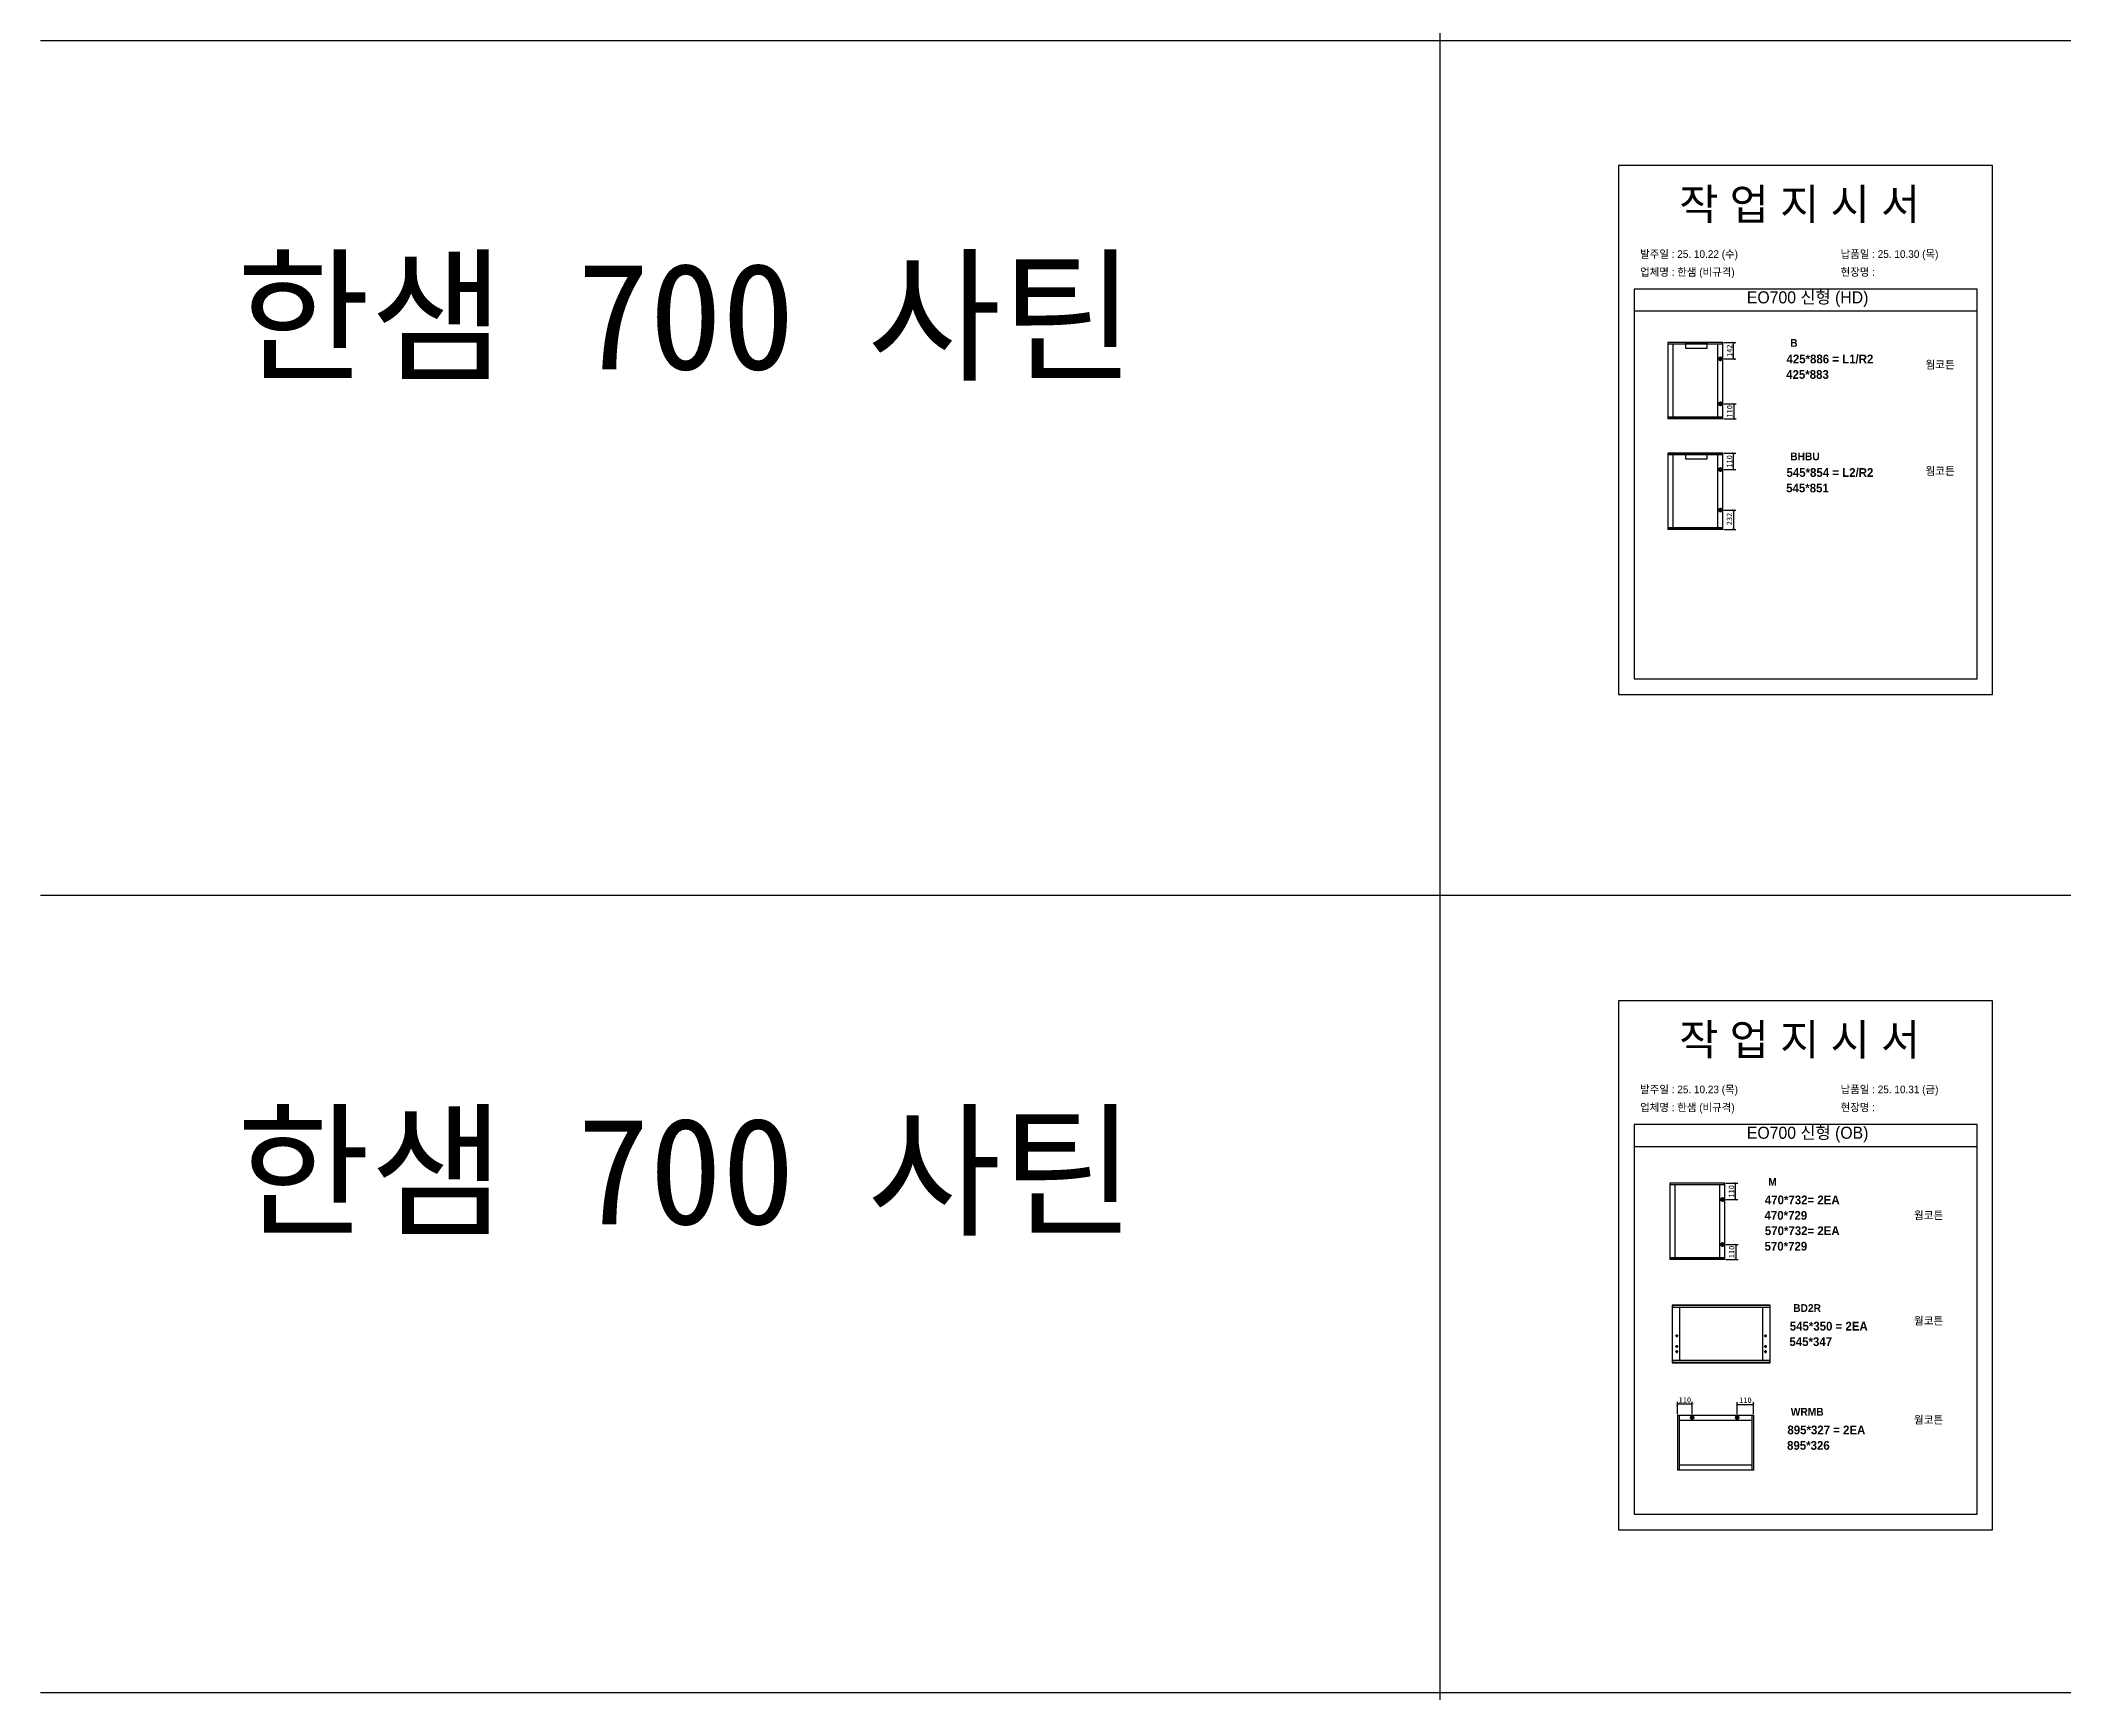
# Model space of a CAD drawing. Header units: millimetres. Extents: x -44117 to 256353, y -2095463 to 65325.
# Drawn here: x 104016 to 113099, y -408494 to -401075 of the extents above; entities that cross this region are included whole.
import ezdxf

# ---------------------------------------------------------------- set-up
doc = ezdxf.new("R2010")
doc.units = ezdxf.units.MM
doc.header["$LTSCALE"] = 10
doc.layers.add('Layer1', color=7, linetype='Continuous', lineweight=70)
doc.styles.add('MtX_Gulim', font='')
doc.styles.get('MtX_Gulim').set_extended_font_data('Gulim', bold=True)
doc.dimstyles.new('ISO-25', dxfattribs={"dimtxt": 2.5, "dimasz": 2.5, "dimexe": 1, "dimexo": 1, "dimtad": 1, "dimtxsty": 'Standard', "dimblk": 'ARCHTICK', "dimcen": 2.5, "dimadec": 0, "dimazin": 0, "dimtfac": 1, "dimtmove": 0, "dimatfit": 3, "dimfxl": 0, "dimarcsym": 0})

# ---------------------------------------------------------------- blocks, each defined once
blk = doc.blocks.new('_ArchTick')
at = {"color": 0, "linetype": 'ByBlock', "const_width": 0.15}
blk.add_lwpolyline([(-0.5, -0.5), (0.5, 0.5)], dxfattribs=at)
blk = doc.blocks.new('*D3634')
at = {"color": 0, "lineweight": -2}
for p, q in [((111573.3, -402431.3), (111627.9, -402431.3)), ((111617.9, -402504.9), (111617.9, -402431.3)), ((111573.3, -402504.9), (111627.9, -402504.9))]:
    blk.add_line(p, q, dxfattribs=at)
at = {"layer": 'Defpoints', "color": 0}
for p in [(111558.3, -402431.3), (111617.9, -402431.3), (111558.3, -402504.9)]:
    blk.add_point(p, dxfattribs=at)
at = {"color": 0, "lineweight": -2, "xscale": 10, "yscale": 10, "zscale": 10}
for p, rotation in [((111617.9, -402431.3), 90), ((111617.9, -402504.9), 270)]:
    blk.add_blockref('_ArchTick', p, dxfattribs=dict(at, rotation=rotation))
at = {"color": 0, "insert": (111599.2, -402468.1), "char_height": 25, "attachment_point": 5, "rotation": 90}
blk.add_mtext('142', dxfattribs=at)
blk = doc.blocks.new('*D3635')
at = {"color": 0, "lineweight": -2}
for p, q in [((111573.3, -402706.8), (111628.9, -402706.8)), ((111618.9, -402706.8), (111618.9, -402773.6)), ((111573.3, -402773.6), (111628.9, -402773.6))]:
    blk.add_line(p, q, dxfattribs=at)
at = {"layer": 'Defpoints', "color": 0}
for p in [(111558.3, -402706.8), (111558.3, -402773.6), (111618.9, -402773.6)]:
    blk.add_point(p, dxfattribs=at)
at = {"color": 0, "lineweight": -2, "xscale": 10, "yscale": 10, "zscale": 10}
for p, rotation in [((111618.9, -402706.8), 90), ((111618.9, -402773.6), 270)]:
    blk.add_blockref('_ArchTick', p, dxfattribs=dict(at, rotation=rotation))
at = {"color": 0, "insert": (111600.1, -402740.2), "char_height": 25, "attachment_point": 5, "rotation": 90}
blk.add_mtext('110', dxfattribs=at)
blk = doc.blocks.new('*D3636')
at = {"color": 0, "lineweight": -2}
for p, q in [((111573.3, -402928.5), (111627.9, -402928.5)), ((111617.9, -403002.1), (111617.9, -402928.5)), ((111573.3, -403002.1), (111627.9, -403002.1))]:
    blk.add_line(p, q, dxfattribs=at)
at = {"layer": 'Defpoints', "color": 0}
for p in [(111558.3, -402928.5), (111617.9, -402928.5), (111558.3, -403002.1)]:
    blk.add_point(p, dxfattribs=at)
at = {"color": 0, "lineweight": -2, "xscale": 10, "yscale": 10, "zscale": 10}
for p, rotation in [((111617.9, -402928.5), 90), ((111617.9, -403002.1), 270)]:
    blk.add_blockref('_ArchTick', p, dxfattribs=dict(at, rotation=rotation))
at = {"color": 0, "insert": (111599.2, -402965.3), "char_height": 25, "attachment_point": 5, "rotation": 90}
blk.add_mtext('110', dxfattribs=at)
blk = doc.blocks.new('*D3637')
at = {"color": 0, "lineweight": -2}
for p, q in [((111573.3, -403183.7), (111627.6, -403183.7)), ((111617.6, -403183.7), (111617.6, -403270.8)), ((111573.3, -403270.8), (111627.6, -403270.8))]:
    blk.add_line(p, q, dxfattribs=at)
at = {"layer": 'Defpoints', "color": 0}
for p in [(111558.3, -403183.7), (111558.3, -403270.8), (111617.6, -403270.8)]:
    blk.add_point(p, dxfattribs=at)
at = {"color": 0, "lineweight": -2, "xscale": 10, "yscale": 10, "zscale": 10}
for p, rotation in [((111617.6, -403183.7), 90), ((111617.6, -403270.8), 270)]:
    blk.add_blockref('_ArchTick', p, dxfattribs=dict(at, rotation=rotation))
at = {"color": 0, "insert": (111598.9, -403224), "char_height": 25, "attachment_point": 5, "rotation": 90}
blk.add_mtext('232', dxfattribs=at)
blk = doc.blocks.new('*D3654')
at = {"color": 0, "lineweight": -2}
for p, q in [((111582.2, -406206.2), (111636.8, -406206.2)), ((111626.8, -406279.8), (111626.8, -406206.2)), ((111582.2, -406279.8), (111636.8, -406279.8))]:
    blk.add_line(p, q, dxfattribs=at)
at = {"layer": 'Defpoints', "color": 0}
for p in [(111567.2, -406206.2), (111626.8, -406206.2), (111567.2, -406279.8)]:
    blk.add_point(p, dxfattribs=at)
at = {"color": 0, "lineweight": -2, "xscale": 10, "yscale": 10, "zscale": 10}
for p, rotation in [((111626.8, -406206.2), 90), ((111626.8, -406279.8), 270)]:
    blk.add_blockref('_ArchTick', p, dxfattribs=dict(at, rotation=rotation))
at = {"color": 0, "insert": (111608.1, -406243), "char_height": 25, "attachment_point": 5, "rotation": 90}
blk.add_mtext('110', dxfattribs=at)
blk = doc.blocks.new('*D3655')
at = {"color": 0, "lineweight": -2}
for p, q in [((111582.2, -406481.7), (111637.8, -406481.7)), ((111627.8, -406481.7), (111627.8, -406548.6)), ((111582.2, -406548.6), (111637.8, -406548.6))]:
    blk.add_line(p, q, dxfattribs=at)
at = {"layer": 'Defpoints', "color": 0}
for p in [(111567.2, -406481.7), (111567.2, -406548.6), (111627.8, -406548.6)]:
    blk.add_point(p, dxfattribs=at)
at = {"color": 0, "lineweight": -2, "xscale": 10, "yscale": 10, "zscale": 10}
for p, rotation in [((111627.8, -406481.7), 90), ((111627.8, -406548.6), 270)]:
    blk.add_blockref('_ArchTick', p, dxfattribs=dict(at, rotation=rotation))
at = {"color": 0, "insert": (111609, -406515.1), "char_height": 25, "attachment_point": 5, "rotation": 90}
blk.add_mtext('110', dxfattribs=at)
blk = doc.blocks.new('*D3656')
at = {"color": 0, "lineweight": -2}
for p, q in [((111634.1, -407244.2), (111634.1, -407189.6)), ((111634.1, -407199.6), (111707.7, -407199.6)), ((111707.7, -407244.2), (111707.7, -407189.6))]:
    blk.add_line(p, q, dxfattribs=at)
at = {"layer": 'Defpoints', "color": 0}
for p in [(111707.7, -407199.6), (111634.1, -407259.2), (111707.7, -407259.2)]:
    blk.add_point(p, dxfattribs=at)
at = {"color": 0, "lineweight": -2, "xscale": 10, "yscale": 10, "zscale": 10, "rotation": 180}
blk.add_blockref('_ArchTick', (111634.1, -407199.6), dxfattribs=at)
at = {"color": 0, "lineweight": -2, "xscale": 10, "yscale": 10, "zscale": 10}
blk.add_blockref('_ArchTick', (111707.7, -407199.6), dxfattribs=at)
at = {"color": 0, "insert": (111670.9, -407180.9), "char_height": 25, "attachment_point": 5}
blk.add_mtext('110', dxfattribs=at)
blk = doc.blocks.new('*D3657')
at = {"color": 0, "lineweight": -2}
for p, q in [((111365.3, -407244.2), (111365.3, -407188.7)), ((111432.2, -407198.7), (111365.3, -407198.7)), ((111432.2, -407244.2), (111432.2, -407188.7))]:
    blk.add_line(p, q, dxfattribs=at)
at = {"layer": 'Defpoints', "color": 0}
for p in [(111365.3, -407198.7), (111365.3, -407259.2), (111432.2, -407259.2)]:
    blk.add_point(p, dxfattribs=at)
at = {"color": 0, "lineweight": -2, "xscale": 10, "yscale": 10, "zscale": 10, "rotation": 180}
blk.add_blockref('_ArchTick', (111365.3, -407198.7), dxfattribs=at)
at = {"color": 0, "lineweight": -2, "xscale": 10, "yscale": 10, "zscale": 10}
blk.add_blockref('_ArchTick', (111432.2, -407198.7), dxfattribs=at)
at = {"color": 0, "insert": (111398.8, -407179.9), "char_height": 25, "attachment_point": 5}
blk.add_mtext('110', dxfattribs=at)

msp = doc.modelspace()

# ---------------------------------------------------------------- linework, layer by layer
at = {"color": 1}
for p, q in [((104015.69829, -401075.14678), (196284.84516, -401075.14678)), ((104015.69829, -401075.14678), (196284.84516, -401075.14678)), ((104015.69829, -404913.47797), (196284.84516, -404913.47797)), ((104015.69829, -404913.47797), (196284.84516, -404913.47797)), ((104015.69829, -408493.58289), (196284.84516, -408493.58289)), ((104015.69829, -408493.58289), (196284.84516, -408493.58289))]:
    msp.add_line(p, q, dxfattribs=at)
for p, q in [((112710.71471, -402191.40945), (111170.71471, -402191.40945)), ((112710.71471, -402291.40945), (111170.71471, -402291.40945)), ((111322.44647, -402431.51404), (111322.44647, -402773.40093)), ((111568.94711, -402431.95677), (111322.44647, -402431.95677)), ((111568.94711, -402438.64694), (111322.44647, -402438.64694)), ((111568.70115, -402431.26808), (111322.69243, -402431.26808)), ((111344.33707, -402438.15501), (111344.33707, -402766.26805)), ((111546.81055, -402766.26805), (111546.81055, -402438.64694)), ((111567.7173, -402438.64694), (111567.7173, -402431.26808)), ((111568.94711, -402773.40093), (111568.94711, -402431.51404)), ((111568.94711, -402766.26805), (111322.44647, -402766.26805)), ((111568.94711, -402772.95821), (111322.44647, -402772.95821)), ((111568.70115, -402773.6469), (111322.69243, -402773.6469)), ((111323.67628, -402773.6469), (111323.67628, -402766.26805)), ((111567.7173, -402766.26805), (111567.7173, -402773.6469)), ((111322.44647, -402928.70385), (111322.44647, -403270.59073)), ((111568.94711, -402929.14658), (111322.44647, -402929.14658)), ((111568.94711, -402935.83674), (111322.44647, -402935.83674)), ((111568.70115, -402928.45789), (111322.69243, -402928.45789)), ((111344.33707, -402935.34482), (111344.33707, -403263.45785)), ((111546.81055, -403263.45785), (111546.81055, -402935.83674)), ((111567.7173, -402935.83674), (111567.7173, -402928.45789)), ((111568.94711, -403270.59073), (111568.94711, -402928.70385)), ((111568.94711, -403263.45785), (111322.44647, -403263.45785)), ((111568.94711, -403270.14801), (111322.44647, -403270.14801)), ((111568.70115, -403270.8367), (111322.69243, -403270.8367)), ((111323.67628, -403270.8367), (111323.67628, -403263.45785)), ((111567.7173, -403263.45785), (111567.7173, -403270.8367)), ((112710.71471, -405942.50584), (111170.71471, -405942.50584)), ((112710.71471, -406042.50584), (111170.71471, -406042.50584)), ((111331.36505, -406206.42175), (111331.36505, -406548.30864)), ((111577.86569, -406206.86448), (111331.36505, -406206.86448)), ((111577.61973, -406206.17579), (111331.61101, -406206.17579)), ((111576.63588, -406213.55464), (111576.63588, -406206.17579)), ((111577.86569, -406548.30864), (111577.86569, -406206.42175)), ((111577.86569, -406213.55464), (111331.36505, -406213.55464)), ((111353.25565, -406213.06272), (111353.25565, -406541.17575)), ((111555.72913, -406541.17575), (111555.72913, -406213.55464)), ((111577.86569, -406541.17575), (111331.36505, -406541.17575)), ((111577.86569, -406547.86591), (111331.36505, -406547.86591)), ((111577.61973, -406548.55461), (111331.61101, -406548.55461)), ((111332.59486, -406548.55461), (111332.59486, -406541.17575)), ((111576.63588, -406541.17575), (111576.63588, -406548.55461)), ((111341.35361, -406754.43371), (111341.35361, -407012.87578)), ((111781.96401, -406755.10018), (111341.35361, -406755.10018)), ((111781.59375, -406754.06345), (111341.72387, -406754.06345)), ((111343.20491, -406754.06345), (111343.20491, -406765.17127)), ((111780.1127, -406754.06345), (111780.1127, -406765.17127)), ((111781.96401, -407012.87578), (111781.96401, -406754.43371)), ((111781.96401, -406765.17127), (111341.35361, -406765.17127)), ((111374.67708, -406765.17127), (111374.67708, -407002.13821)), ((111748.64053, -407002.13821), (111748.64053, -406765.17127)), ((111368.56778, -406891.80048), (111356.34917, -406891.80048)), ((111362.45848, -406885.69117), (111362.45848, -406897.90978)), ((111362.45848, -406933.08456), (111362.45848, -406945.30317)), ((111754.74984, -406891.80048), (111766.96844, -406891.80048)), ((111760.85914, -406885.69117), (111760.85914, -406897.90978)), ((111760.85914, -406933.08456), (111760.85914, -406945.30317)), ((111781.96401, -407002.13821), (111341.35361, -407002.13821)), ((111781.96401, -407012.20931), (111341.35361, -407012.20931)), ((111341.72387, -407013.24604), (111781.59375, -407013.24604)), ((111343.20491, -407002.13821), (111343.20491, -407013.24604)), ((111368.56778, -406939.19387), (111356.34917, -406939.19387)), ((111368.56778, -406962.89056), (111356.34917, -406962.89056)), ((111362.45848, -406956.78126), (111362.45848, -406968.99986)), ((111754.74984, -406939.19387), (111766.96844, -406939.19387)), ((111754.74984, -406962.89056), (111766.96844, -406962.89056)), ((111760.85914, -406956.78126), (111760.85914, -406968.99986)), ((111780.1127, -407013.24604), (111780.1127, -407002.13821)), ((111365.31336, -407248.84862), (111365.31336, -407494.85734)), ((111372.69221, -407249.83247), (111365.31336, -407249.83247)), ((111365.55933, -407248.60266), (111707.44622, -407248.60266)), ((111366.00205, -407248.60266), (111366.00205, -407495.1033)), ((111372.69221, -407248.60266), (111372.69221, -407495.1033)), ((111372.69221, -407270.73922), (111700.31332, -407270.73922)), ((111700.31332, -407248.60266), (111700.31332, -407495.1033)), ((111700.31332, -407249.83247), (111707.69218, -407249.83247)), ((111707.00348, -407248.60266), (111707.00348, -407495.1033)), ((111707.69218, -407248.84862), (111707.69218, -407494.85734)), ((111700.80525, -407473.2127), (111372.69221, -407473.2127)), ((111365.31336, -407493.87349), (111372.69221, -407493.87349)), ((111707.44622, -407495.1033), (111365.55933, -407495.1033))]:
    msp.add_line(p, q)
for p in [(110300.49669, 21924.9366), (110300.49669, 14161.07811), (110300.49669, 18584.38997), (110300.49669, 10820.53148), (110300.49669, 18627.87121), (110300.49669, 10864.01272), (110300.49669, 15287.32457), (110300.49669, 7523.46608), (110300.49669, 3746.75115), (110300.49669, 21924.9366), (110300.49669, 14161.07811), (110300.49669, 18584.38997), (110300.49669, 10820.53148), (110300.49669, 18627.87121), (110300.49669, 10864.01272), (110300.49669, 15287.32457), (110300.49669, 7523.46608), (110300.49669, 3746.75115), (110300.49669, 21924.9366), (110300.49669, 14161.07811), (110300.49669, 18584.38997), (110300.49669, 10820.53148), (110300.49669, 18627.87121), (110300.49669, 10864.01272), (110300.49669, 15287.32457), (110300.49669, 7523.46608), (110300.49669, 3746.75115), (110300.49669, 21924.9366), (110300.49669, 14161.07811), (110300.49669, 18584.38997), (110300.49669, 10820.53148), (110300.49669, 18627.87121), (110300.49669, 10864.01272), (110300.49669, 15287.32457), (110300.49669, 7523.46608), (110300.49669, 3746.75115), (110300.49669, 21924.9366), (110300.49669, 14161.07811), (110300.49669, 18584.38997), (110300.49669, 10820.53148), (110300.49669, 18627.87121), (110300.49669, 10864.01272), (110300.49669, 15287.32457), (110300.49669, 7523.46608), (110300.49669, 3746.75115), (110300.49669, 21924.9366), (110300.49669, 14161.07811), (110300.49669, 18584.38997), (110300.49669, 10820.53148), (110300.49669, 18627.87121), (110300.49669, 10864.01272), (110300.49669, 15287.32457), (110300.49669, 7523.46608), (110300.49669, 3746.75115), (110300.49669, 21924.9366), (110300.49669, 14161.07811), (110300.49669, 18584.38997), (110300.49669, 10820.53148), (110300.49669, 18627.87121), (110300.49669, 10864.01272), (110300.49669, 15287.32457), (110300.49669, 7523.46608), (110300.49669, 3746.75115), (110300.49669, 21924.9366), (110300.49669, 14161.07811), (110300.49669, 18584.38997), (110300.49669, 10820.53148), (110300.49669, 18627.87121), (110300.49669, 10864.01272), (110300.49669, 15287.32457), (110300.49669, 7523.46608), (110300.49669, 3746.75115), (110300.49669, 21924.9366), (110300.49669, 14161.07811), (110300.49669, 18584.38997), (110300.49669, 10820.53148), (110300.49669, 18627.87121), (110300.49669, 10864.01272), (110300.49669, 15287.32457), (110300.49669, 7523.46608), (110300.49669, 3746.75115), (110300.49669, 21924.9366), (110300.49669, 14161.07811), (110300.49669, 18584.38997), (110300.49669, 10820.53148), (110300.49669, 18627.87121), (110300.49669, 10864.01272), (110300.49669, 15287.32457), (110300.49669, 7523.46608), (110300.49669, 3746.75115), (110300.49669, 12702.87182), (110300.49669, 4939.01333), (110300.49669, 9362.32519), (110300.49669, 1598.4667), (110300.49669, 9405.80642), (110300.49669, 1641.94794), (110300.49669, 6065.25979), (110300.49669, -1698.5987), (110300.49669, -5475.31363), (110300.49669, 12702.87182), (110300.49669, 4939.01333), (110300.49669, 9362.32519), (110300.49669, 1598.4667), (110300.49669, 9405.80642), (110300.49669, 1641.94794), (110300.49669, 6065.25979), (110300.49669, -1698.5987), (110300.49669, -5475.31363), (110300.49669, 12702.87182), (110300.49669, 4939.01333), (110300.49669, 9362.32519), (110300.49669, 1598.4667), (110300.49669, 9405.80642), (110300.49669, 1641.94794), (110300.49669, 6065.25979), (110300.49669, -1698.5987), (110300.49669, -5475.31363), (110300.49669, 12702.87182), (110300.49669, 4939.01333), (110300.49669, 9362.32519), (110300.49669, 1598.4667), (110300.49669, 9405.80642), (110300.49669, 1641.94794), (110300.49669, 6065.25979), (110300.49669, -1698.5987), (110300.49669, -5475.31363), (110300.49669, 12702.87182), (110300.49669, 4939.01333), (110300.49669, 9362.32519), (110300.49669, 1598.4667), (110300.49669, 9405.80642), (110300.49669, 1641.94794), (110300.49669, 6065.25979), (110300.49669, -1698.5987), (110300.49669, -5475.31363)]:
    msp.add_xline(p, (0, 1), dxfattribs=at)
for points in [[(111100.71471, -404012.23972), (112780.71471, -404012.23972), (112780.71471, -401636.23972), (111100.71471, -401636.23972)], [(111403.24707, -402432.15059), (111498.06445, -402432.15059), (111498.06445, -402458.76207), (111403.24707, -402458.76207)], [(111403.24707, -402929.34039), (111498.06445, -402929.34039), (111498.06445, -402955.95187), (111403.24707, -402955.95187)], [(111100.71471, -407763.33611), (112780.71471, -407763.33611), (112780.71471, -405387.33611), (111100.71471, -405387.33611)]]:
    msp.add_lwpolyline(points, close=True)
for points in [[(111170.71471, -402191.40945), (111170.71471, -403942.23972), (112710.71471, -403942.23972), (112710.71471, -402191.40945)], [(111170.71471, -405942.50584), (111170.71471, -407693.33611), (112710.71471, -407693.33611), (112710.71471, -405942.50584)]]:
    msp.add_lwpolyline(points)
for centre in [(111362.45848, -406891.80048), (111362.45848, -406939.19387), (111760.85914, -406891.80048), (111760.85914, -406939.19387), (111362.45848, -406962.89056), (111760.85914, -406962.89056)]:
    msp.add_circle(centre, 3.70261)
for centre, radius, start, end in [((111568.70115, -402431.51404), 0.24596, 0, 90), ((111322.69243, -402773.40094), 0.24596, 180, 270), ((111568.70115, -402773.40094), 0.24596, 270, 0), ((111568.70115, -402928.70385), 0.24596, 0, 90), ((111322.69243, -403270.59074), 0.24596, 180, 270), ((111568.70115, -403270.59074), 0.24596, 270, 0), ((111577.61973, -406206.42175), 0.24596, 0, 90), ((111331.61101, -406548.30865), 0.24596, 180, 270), ((111577.61973, -406548.30865), 0.24596, 270, 0), ((111341.72387, -406754.43371), 0.37026, 90, 180), ((111781.59375, -406754.43371), 0.37026, 0, 90), ((111341.72387, -407012.87578), 0.37026, 180, 270), ((111781.59375, -407012.87578), 0.37026, 270, 0), ((111365.55932, -407248.84862), 0.24596, 90, 180), ((111707.44622, -407248.84862), 0.24596, 0, 90), ((111365.55932, -407494.85734), 0.24596, 180, 270)]:
    msp.add_arc(centre, radius, start, end)
at = {"layer": 'Layer1'}
for p, q in [((111558.30913, -402495.81936), (111558.30913, -402513.94976)), ((111558.30913, -402715.82772), (111558.30913, -402697.69732)), ((111558.30913, -402993.00916), (111558.30913, -403011.13957)), ((111558.30913, -403192.77382), (111558.30913, -403174.64342)), ((111567.22771, -406270.72707), (111567.22771, -406288.85747)), ((111567.22771, -406490.73543), (111567.22771, -406472.60503)), ((111423.13254, -407259.24064), (111441.26294, -407259.24064)), ((111643.1409, -407259.24064), (111625.0105, -407259.24064))]:
    msp.add_line(p, q, dxfattribs=at)
for points in [[(111567.37433, -402504.88456), (111549.24393, -402504.88456)], [(111567.37433, -402706.76252), (111549.24393, -402706.76252)], [(111567.37433, -403002.07437), (111549.24393, -403002.07437)], [(111567.37433, -403183.70862), (111549.24393, -403183.70862)], [(111576.29291, -406279.79227), (111558.16251, -406279.79227)], [(111576.29291, -406481.67023), (111558.16251, -406481.67023)], [(111432.19774, -407250.17544), (111432.19774, -407268.30584)], [(111634.0757, -407250.17544), (111634.0757, -407268.30584)]]:
    msp.add_lwpolyline(points, close=True, dxfattribs=at)
for centre in [(111558.30913, -402504.88456), (111558.30913, -402706.76252), (111558.30913, -403002.07437), (111558.30913, -403183.70862), (111567.22771, -406279.79227), (111567.22771, -406481.67023), (111432.19774, -407259.24064), (111634.0757, -407259.24064)]:
    msp.add_circle(centre, 6.04347, dxfattribs=at)

# ---------------------------------------------------------------- texts
at = {"linetype": 'Continuous', "style": 'MtX_Gulim'}
for s, height, p in [('425*886 = L1/R2', 39.2712622, (111855.28, -402525.00359)), ('B', 35.04934, (111871.94479, -402450.68612)), ('웜코튼', 35.049344, (112479.01886, -402548.44564)), ('BHBU', 35.049344, (111871.94479, -402960.49988)), ('545*854 = L2/R2', 39.2712622, (111855.28, -403034.81735)), ('웜코튼', 35.049344, (112479.01886, -403025.89028)), ('M', 35.04934, (111773.28939, -406217.60794)), ('470*732= 2EA', 39.2712622, (111758.11792, -406301.12229)), ('웜코튼', 35.049344, (112427.52909, -406368.16038)), ('570*732= 2EA', 39.2712622, (111758.11792, -406439.55642)), ('BD2R', 35.049344, (111885.10157, -406784.60349)), ('545*350 = 2EA', 39.2712622, (111869.93011, -406868.11784)), ('웜코튼', 35.049344, (112427.52909, -406842.03106)), ('895*327 = 2EA', 39.2712622, (111859.28133, -407334.00193)), ('WRMB', 35.049344, (111874.4528, -407250.48758)), ('웜코튼', 35.049344, (112427.52909, -407286.61759))]:
    msp.add_text(s, height=height, dxfattribs=at).set_placement(p)
at = {"color": 242, "linetype": 'Continuous', "true_color": 0xcd2027, "style": 'MtX_Gulim'}
for s, p in [('425*883', (111853.81808, -402594.60336)), ('545*851', (111853.81808, -403104.41712)), ('470*729', (111756.656, -406370.72206)), ('570*729', (111756.656, -406509.15619)), ('545*347', (111868.46818, -406937.71761)), ('895*326', (111857.8194, -407403.6017))]:
    msp.add_text(s, height=39.271262, dxfattribs=at).set_placement(p)
at = {"attachment_point": 1}
for s, width, gutter_width, heights, insert, char_height in [('{\\fGulim|b0|i0|c129|p50;작 업 지 시 서}', 3307.3198183, 12.5, [-155.84554], (111373.52131, -401740.40224), 140), ('{\\f굴림|b0|i0|c129|p50;한샘} 700 {\\f굴림|b0|i0|c129|p50;사틴}', 5072.1082947, 2395.6482, [-533.35869], (104895.62473, -402073.35414), 479.1296392), ('\\pt11;{\\fGulim|b0|i0|c129|p50;발주일 : 25. 10.22 (수)}', 3307.3198183, 12.5, [34.50412], (111198.31196, -402017.12266), 34.3), ('{\\fGulim|b0|i0|c129|p50;납품일 : 25. 10.30 (목)}', 3307.3198183, 12.5, [35.09023], (112098.28994, -402017.12266), 34.3), ('{\\fGulim|b0|i0|c129|p50;업체명 : 한샘 (비규격)}', 3307.3198183, 12.5, [36.11279], (111198.31196, -402097.77883), 34.3), ('{\\fGulim|b0|i0|c129|p50;현장명 : }', 3307.3198183, 12.5, [-38.2735], (112098.28994, -402097.77883), 34.3), ('{\\fGulim|b0|i0|c129|p50;EO700 신형 (HD) }', 5224.9748335, 19.74777, [57.05176], (111677.26338, -402201.54379), 54.1878762), ('{\\fGulim|b0|i0|c129|p50;작 업 지 시 서}', 3307.3198183, 12.5, [-155.84554], (111373.52131, -405491.49863), 140), ('{\\fGulim|b0|i0|c129|p50;업체명 : 한샘 (비규격)}', 3307.3198183, 12.5, [36.11279], (111198.31196, -405848.87522), 34.3), ('\\pt11;{\\fGulim|b0|i0|c129|p50;발주일 : 25. 10.23 (목)}', 3307.3198183, 12.5, [26.51754], (111198.31196, -405768.21905), 34.3), ('{\\fGulim|b0|i0|c129|p50;현장명 : }', 3307.3198183, 12.5, [-38.2735], (112098.28994, -405848.87522), 34.3), ('{\\fGulim|b0|i0|c129|p50;납품일 : 25. 10.31 (금)}', 3307.3198183, 12.5, [35.09023], (112098.28994, -405768.21905), 34.3), ('{\\f굴림|b0|i0|c129|p50;한샘} 700 {\\f굴림|b0|i0|c129|p50;사틴}', 5072.1082947, 2395.6482, [-533.35869], (104895.62473, -405911.68533), 479.1296392), ('{\\fGulim|b0|i0|c129|p50;EO700 신형 (OB) }', 5224.9748335, 19.74777, [57.05176], (111677.26338, -405952.64018), 54.1878762)]:
    msp.add_mtext_dynamic_manual_height_columns(s, width=width, gutter_width=gutter_width, heights=heights, dxfattribs=dict(at, insert=insert, char_height=char_height))

# ---------------------------------------------------------------- dimensions: what is measured, and where the dimension line sits
for base, p1, p2, text, picture, middle in [((111617.9229, -402431.26808), (111558.30913, -402504.88456), (111558.30913, -402431.26808), '142', '*D3634', (111599.1729, -402468.07632)), ((111618.87638, -402773.6469), (111558.30913, -402706.76252), (111558.30913, -402773.6469), '110', '*D3635', (111600.12638, -402740.20471)), ((111617.9229, -402928.45789), (111558.30913, -403002.07437), (111558.30913, -402928.45789), '110', '*D3636', (111599.1729, -402965.26613)), ((111626.84148, -406206.17579), (111567.22771, -406279.79227), (111567.22771, -406206.17579), '110', '*D3654', (111608.09148, -406242.98403)), ((111627.79496, -406548.55461), (111567.22771, -406481.67023), (111567.22771, -406548.55461), '110', '*D3655', (111609.04496, -406515.11242))]:
    dim = msp.add_linear_dim(base=base, p1=p1, p2=p2, angle=90, text=text, dimstyle='ISO-25', override={"dimscale": 10, "dimasz": 1, "dimexo": 1.5, "dimtxsty": 'Standard'})
    dim.commit()
    dim.dimension.update_dxf_attribs({"geometry": picture, "text_midpoint": middle})
dim = msp.add_linear_dim(base=(111617.62965, -403270.8367), p1=(111558.30913, -403183.70862), p2=(111558.30913, -403270.8367), angle=90, text='232', dimstyle='ISO-25', override={"dimscale": 10, "dimasz": 1, "dimexo": 1.5, "dimtxsty": 'Standard'})
dim.commit()
dim.dimension.update_dxf_attribs({"geometry": '*D3637', "text_midpoint": (111617.62965, -403224.04606), "dimtype": 160})
for base, p1, p2, picture, middle in [((111365.31336, -407198.67339), (111432.19774, -407259.24064), (111365.31336, -407259.24064), '*D3657', (111398.75555, -407179.92339)), ((111707.69218, -407199.62687), (111634.0757, -407259.24064), (111707.69218, -407259.24064), '*D3656', (111670.88394, -407180.87687))]:
    dim = msp.add_linear_dim(base=base, p1=p1, p2=p2, text='110', dimstyle='ISO-25', override={"dimscale": 10, "dimasz": 1, "dimexo": 1.5, "dimtxsty": 'Standard'})
    dim.commit()
    dim.dimension.update_dxf_attribs({"geometry": picture, "text_midpoint": middle})

doc.saveas('drawing.dxf')
